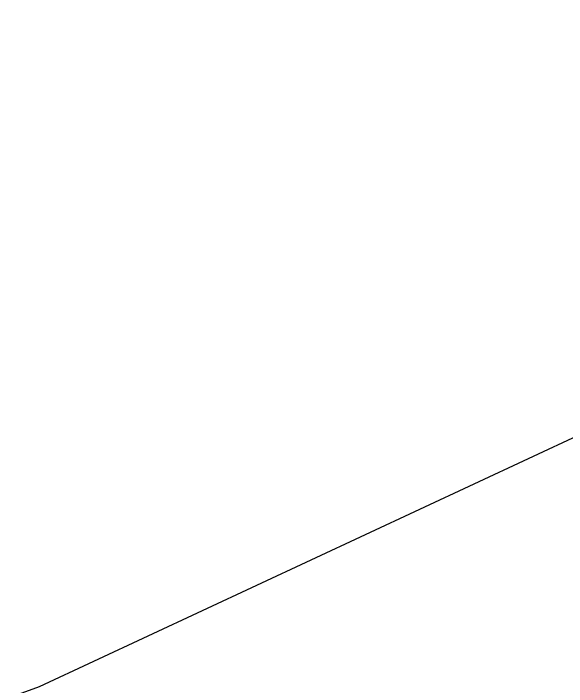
# Model space of a CAD drawing. Header units: millimetres. Extents: x -3894 to -3474, y -291 to 6.
# Drawn here: x -3733.3807092 to -3733.3803778, y -62.4404104 to -62.4400069 of the extents above; entities that cross this region are included whole.
import ezdxf

# ---------------------------------------------------------------- set-up
doc = ezdxf.new("R2010")
doc.units = ezdxf.units.MM
doc.layers.add('BLACK', color=7, linetype='Continuous')

msp = doc.modelspace()

# ---------------------------------------------------------------- linework, layer by layer
at = {"color": 7, "lineweight": 0}
for p, q in [((-3733.01660765, -62.27063439), (-3733.38069365, -62.44041039)), ((-3733.38069365, -62.44041039), (-3733.01660765, -62.27063439))]:
    msp.add_line(p, q, dxfattribs=at)
msp.add_arc((-3722.35964365, -86.27709939), 33.5, 359.999999999, 179.999999999, dxfattribs=at)
at = {"layer": 'BLACK', "linetype": 'Continuous'}
for p, q in [((-3733.38069365, -62.44041039), (-3733.01660765, -62.27063439)), ((-3733.75819065, -62.57780839), (-3733.38069365, -62.44041039))]:
    msp.add_line(p, q, dxfattribs=at)
at = {"layer": 'BLACK'}
msp.add_arc((-3722.35964365, -86.27709939), 33.5, 0, 180, dxfattribs=at)

doc.saveas('drawing.dxf')
